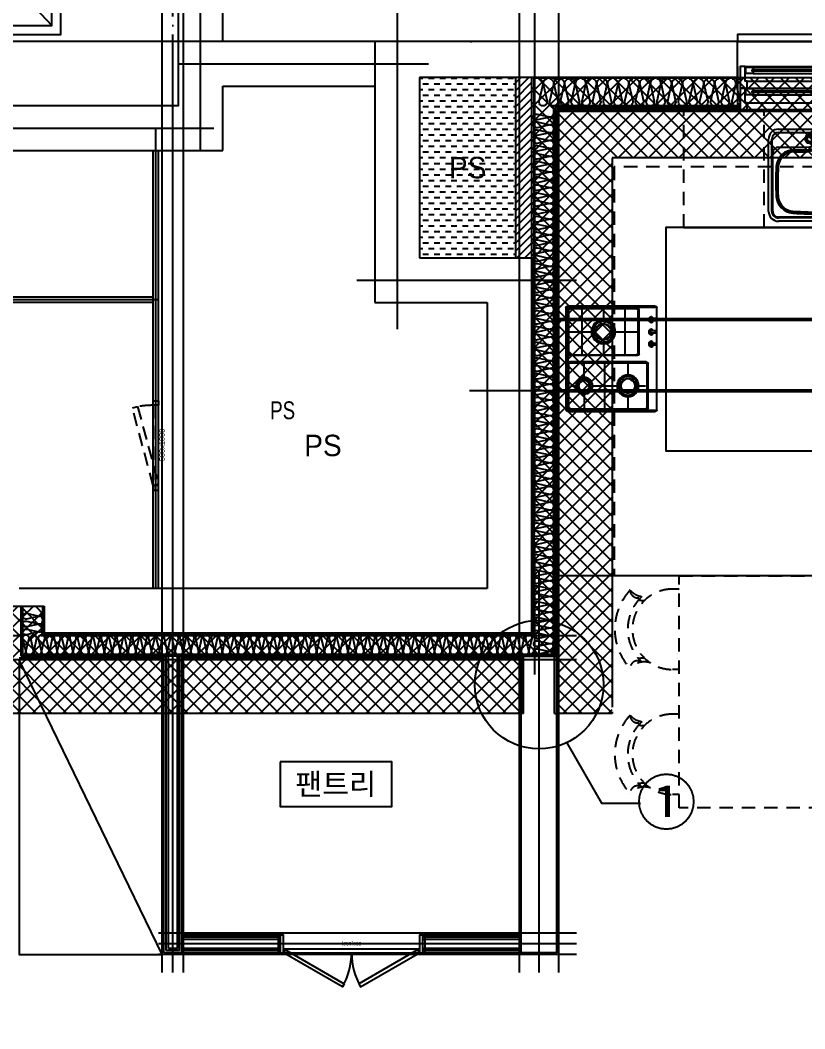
# Model space of a CAD drawing. Header units: millimetres. Extents: x -24416 to 92204, y -190080 to 23760.
# Drawn here: x 58706 to 63099, y -37166 to -31520 of the extents above; entities that cross this region are included whole.
import ezdxf
from ezdxf.enums import TextEntityAlignment as Align
from ezdxf.xclip import XClip

# ---------------------------------------------------------------- set-up
doc = ezdxf.new("R2010")
doc.units = ezdxf.units.MM
doc.header["$LTSCALE"] = 50
doc.header["$XCLIPFRAME"] = 0
for name, pattern in [('-HID', [2.5, 1.5, -1]), ('AUDIT_D_220706163347-0', [0]), ('CEN', [62, 60, -1, 0, -1]), ('HID', [2.5, 1.5, -1]), ('HIDDEN', [2, 1, -1]), ('U-84A(확장)$0$HD', [2.5, 1.5, -1]), ('xr-101_102동-2F$0$HID', [2.3, 1.5, -0.8])]:
    doc.linetypes.add(name, pattern=pattern)
doc.layers.get('defpoints').update_dxf_attribs({"color": 139})
for name, color, linetype in [('A-SOL252', 252, 'Continuous'), ('A-STEEL', 4, 'Continuous'), ('A_HAT', 8, 'Continuous'), ('AA-XXXX-TEXT#LEV', 3, 'Continuous'), ('AA-단열-바닥-욕실', 30, 'Continuous'), ('ARDM', 7, 'Continuous'), ('CEN_CON', 1, 'CEN'), ('CONC', 2, 'Continuous'), ('dan1', 7, 'HID'), ('DOOR', 4, 'Continuous'), ('ELE3_CON', 7, 'Continuous'), ('ELEV-ER', 4, 'Continuous'), ('F-FUR-설치', 6, 'Continuous'), ('FUR', 4, 'Continuous'), ('FUR_가전', 8, 'HID'), ('HAT', 9, 'Continuous'), ('INS', 252, 'Continuous'), ('ROM', 7, 'AUDIT_D_220706163347-0'), ('TEXT', 3, 'Continuous'), ('U-84A(확장)$0$FUR_가구', 8, 'U-84A(확장)$0$HD'), ('WAL', 3, 'Continuous'), ('WAL_DRY', 7, 'Continuous'), ('WIN', 4, 'Continuous'), ('X - 단위세대$0$ETC', 6, 'Continuous'), ('xr-101_102동-2F$0$AA-DWXM-DOOR(PS점검구)', 4, 'xr-101_102동-2F$0$HID'), ('실명', 3, 'AUDIT_D_220706163347-0'), ('실명박스', 7, 'AUDIT_D_220706163347-0'), ('확장', 8, 'HIDDEN')]:
    doc.layers.add(name, color=color, linetype=linetype)
for name, color, linetype, plot in [('AA-CEN', 1, 'CEN', False), ('AA-XXXX-MC', 153, 'AUDIT_D_220706163347-0', False), ('Def-PrintX', 147, 'Continuous', False), ('Defpoint', 135, 'Continuous', False), ('MC', 135, 'Continuous', False), ('X - 단위세대$0$0_임시', 134, 'Continuous', False), ('xr-101_102동-2F$0$DEFPOINT', 231, 'Continuous', False)]:
    doc.layers.add(name, color=color, linetype=linetype, plot=plot)
doc.styles.add('HAUD01', font='Dotum.ttf')
doc.styles.add('HAUD02', font='Dotum.ttf', dxfattribs={"width": 0.8})
doc.styles.add('xr-101_102동-2F$0$HAUD01', font='Dotum.ttf')
doc.styles.add('돋움', font='Dotum.ttf')
doc.styles.add('맑은고딕', font='malgun.ttf', dxfattribs={"width": 0.9})

# ---------------------------------------------------------------- blocks, each defined once
blk = doc.blocks.new('DOOR-800(100)')
at = {"layer": 'DOOR'}
for points in [[(359.1, 272.7), (349.1, 290), (20, 100), (30, 82.7)], [(440.9, 272.7), (450.9, 290), (780, 100), (770, 82.7)], [(20, 100), (0, 100), (0, 0), (20, 0)], [(780, 80), (780, 100), (20, 100), (20, 80)], [(800, 100), (780, 100), (780, 0), (800, 0)]]:
    blk.add_lwpolyline(points, close=True, dxfattribs=at)
for centre, start, end in [((20, 100), 0, 30), ((780, 100), 150, 180)]:
    blk.add_arc(centre, 380, start, end, dxfattribs=at)
at = {"layer": 'X - 단위세대$0$0_임시'}
for p, q in [((-10, 0), (-10, 100)), ((810, 0), (810, 100))]:
    blk.add_line(p, q, dxfattribs=at)
at = {"layer": 'X - 단위세대$0$0_임시', "style": 'HAUD02'}
blk.add_text('800(100)', height=20, dxfattribs=at).set_placement((400.3, 46.2), align=Align.MIDDLE)
blk = doc.blocks.new('insul1')
blk.add_lwpolyline([(0, 0, 0.480617), (0.146, 0.183), (0.004, 0.817, -1.249969), (0.296, 0.817), (0.154, 0.183, 0.480617), (0.3, 0, 0.480617)], format="xyb")
blk = doc.blocks.new('WIN_이중창_1200')
at = {"layer": 'Defpoint'}
for p, q in [((-15, 240), (-15, 0)), ((1185, 240), (1185, 0))]:
    blk.add_line(p, q, dxfattribs=at)
at = {"layer": 'WIN'}
blk.add_line((585, -100), (585, 340), dxfattribs=at)
at = {"layer": 'WIN', "color": 8}
for p, q in [((1142, 240), (28, 240)), ((1097, 237), (605, 237)), ((565, 196), (73, 196)), ((1097, 202), (605, 202)), ((1130, 158), (40, 158)), ((1130, 120), (40, 120)), ((565, 161), (73, 161)), ((1097, 117), (605, 117)), ((565, 76), (73, 76)), ((1097, 82), (605, 82)), ((1130, 38), (40, 38)), ((1130, 0), (40, 0)), ((565, 41), (73, 41))]:
    blk.add_line(p, q, dxfattribs=at)
at = {"layer": 'WIN'}
for points in [[(40, 158), (28, 158), (28, 240), (0, 240), (0, 120), (40, 120), (40, 158)], [(605, 216.5), (605, 202), (565, 202), (565, 237), (605, 237), (605, 222.5)], [(1097, 216.5), (1097, 202), (1137, 202), (1137, 237), (1097, 237), (1097, 222.5)], [(1130, 158), (1142, 158), (1142, 240), (1170, 240), (1170, 120), (1130, 120), (1130, 158)], [(73, 175.5), (73, 161), (33, 161), (33, 196), (73, 196), (73, 181.5)], [(572, 181.5), (572, 175.5), (66, 175.5), (66, 181.5), (572, 181.5)], [(565, 175.5), (565, 161), (605, 161), (605, 196), (565, 196), (565, 181.5)], [(1104, 222.5), (1104, 216.5), (598, 216.5), (598, 222.5), (1104, 222.5)], [(40, 38), (28, 38), (28, 120), (0, 120), (0, 0), (40, 0), (40, 38)], [(605, 96.5), (605, 82), (565, 82), (565, 117), (605, 117), (605, 102.5)], [(1097, 96.5), (1097, 82), (1137, 82), (1137, 117), (1097, 117), (1097, 102.5)], [(1130, 38), (1142, 38), (1142, 120), (1170, 120), (1170, 0), (1130, 0), (1130, 38)], [(73, 55.5), (73, 41), (33, 41), (33, 76), (73, 76), (73, 61.5)], [(572, 61.5), (572, 55.5), (66, 55.5), (66, 61.5), (572, 61.5)], [(565, 55.5), (565, 41), (605, 41), (605, 76), (565, 76), (565, 61.5)], [(1104, 102.5), (1104, 96.5), (598, 96.5), (598, 102.5), (1104, 102.5)]]:
    blk.add_lwpolyline(points, dxfattribs=at)
blk = doc.blocks.new('U-84A(확장)$0$식탁-1300x800')
at = {"layer": 'U-84A(확장)$0$FUR_가구'}
for p, q in [((75, 800), (75, 837.8)), ((525, 800), (525, 837.8)), ((775, 800), (775, 837.8)), ((1225, 800), (1225, 837.8)), ((75, 0), (75, -37.8)), ((525, 0), (525, -37.8)), ((775, 0), (775, -37.8)), ((1225, 0), (1225, -37.8))]:
    blk.add_line(p, q, dxfattribs=at)
blk.add_lwpolyline([(0, 800), (1300, 800), (1300, 0), (0, 0)], close=True, dxfattribs=at)
for centre, radius, start, end in [((300, 837.8), 323.6, 47.307, 132.693), ((1000, 837.8), 323.6, 47.307, 132.693), ((81.5, 1033.2), 42.4, 325.904, 91.1712), ((11.9, 995.4), 105.6, 341.0855, 49.4454), ((300, 837.8), 251.2, 43.0982, 136.9019), ((518.5, 1033.2), 42.4, 88.8288, 214.096), ((588.1, 995.4), 105.6, 130.5546, 198.9145), ((781.5, 1033.2), 42.4, 325.904, 91.1712), ((711.9, 995.4), 105.6, 341.0855, 49.4454), ((1000, 837.8), 251.2, 43.0981, 136.9018), ((1218.5, 1033.2), 42.4, 88.8288, 214.096), ((1288.1, 995.4), 105.6, 130.5546, 198.9145), ((300, 837.8), 225, 0, 180), ((11.9, 995.4), 127.4, 359.9704, 14.5481), ((588.1, 995.4), 127.4, 165.452, 180.0296), ((1000, 837.8), 225, 360, 180), ((711.9, 995.4), 127.4, 359.9704, 14.548), ((1288.1, 995.4), 127.4, 165.4519, 180.0296), ((300, -37.8), 225, 180, 360), ((1000, -37.8), 225, 180, 0), ((11.9, -195.4), 105.6, 310.5546, 18.9145), ((588.1, -195.4), 105.6, 161.0855, 229.4454), ((711.9, -195.4), 105.6, 310.5546, 18.9145), ((1288.1, -195.4), 105.6, 161.0855, 229.4454), ((81.5, -233.2), 42.4, 268.8288, 34.096), ((300, -37.8), 251.2, 223.0981, 316.9018), ((11.9, -195.4), 127.4, 345.4519, 0.0296), ((588.1, -195.4), 127.4, 179.9704, 194.548), ((518.5, -233.2), 42.4, 145.904, 271.1712), ((781.5, -233.2), 42.4, 268.8288, 34.096), ((1000, -37.8), 251.2, 223.0982, 316.9019), ((711.9, -195.4), 127.4, 345.452, 0.0296), ((1288.1, -195.4), 127.4, 179.9704, 194.5481), ((1218.5, -233.2), 42.4, 145.904, 271.1712), ((300, -37.8), 323.6, 227.307, 312.693), ((1000, -37.8), 323.6, 227.307, 312.693)]:
    blk.add_arc(centre, radius, start, end, dxfattribs=at)
blk = doc.blocks.new('K-sink')
at = {"layer": 'FUR'}
for p, q in [((-370, -105), (370, -105)), ((-425, -565), (-425, -160)), ((-407, -160), (-407, -565)), ((-407, -565), (-407, -160)), ((-370, -123), (370, -123)), ((-208.1, -150.2), (-210.6, -162.4)), ((-208.1, -150.2), (-210.6, -162.4)), ((-210.6, -162.4), (-203.8, -172.8)), ((-210.6, -162.4), (-203.8, -172.8)), ((-197.8, -143.4), (-208.1, -150.2)), ((-197.8, -143.4), (-208.1, -150.2)), ((-185.6, -145.9), (-197.8, -143.4)), ((-185.6, -145.9), (-197.8, -143.4)), ((-191.6, -175.3), (-181.2, -168.4)), ((-191.6, -175.3), (-181.2, -168.4)), ((-178.7, -156.2), (-185.6, -145.9)), ((-178.7, -156.2), (-185.6, -145.9)), ((-181.2, -168.4), (-178.7, -156.2)), ((-181.2, -168.4), (-178.7, -156.2)), ((-108.2, -128), (108.2, -128)), ((206.6, -155.1), (206.6, -172.4)), ((339.1, -135.1), (226.6, -135.1)), ((359.1, -172.4), (359.1, -155.1)), ((407, -160), (407, -565)), ((425, -160), (425, -565)), ((-367, -205), (-211.7, -205)), ((-282.3, -220), (-192, -220)), ((-282.3, -220), (-211.7, -220)), ((-203.8, -172.8), (-191.6, -175.3)), ((-203.8, -172.8), (-191.6, -175.3)), ((140, -220), (211.7, -220)), ((367, -205), (211.7, -205)), ((282.3, -220), (211.7, -220)), ((226.6, -192.4), (339.1, -192.4)), ((-402, -565), (-402, -240)), ((-157, -255), (-157, -544.5)), ((130, -230), (130, -602)), ((402, -240), (402, -565)), ((135.3, -597), (-370, -597)), ((370, -602), (-370, -602)), ((370, -620), (-370, -620)), ((-129.7, -584.6), (-130.3, -592.4)), ((-118, -580), (0, -580)), ((118, -580), (0, -580)), ((129.7, -584.6), (130.3, -592.4)), ((370, -597), (135.3, -597))]:
    blk.add_line(p, q, dxfattribs=at)
at = {"layer": 'FUR', "ltscale": 0.6}
for p, q in [((-217.1, -144.2), (-221.2, -164.5)), ((-221.2, -164.5), (-209.8, -181.7)), ((-199.9, -132.8), (-217.1, -144.2)), ((-179.6, -136.9), (-199.9, -132.8)), ((-168.1, -154.1), (-179.6, -136.9)), ((-172.2, -174.4), (-168.1, -154.1)), ((-209.8, -181.7), (-189.5, -185.9)), ((-191.6, -175.3), (-169.5, -208.6)), ((-189.5, -185.9), (-172.2, -174.4))]:
    blk.add_line(p, q, dxfattribs=at)
at = {"layer": 'FUR', "color": 199}
for p, q in [((-76.6, -140), (-93.4, -140)), ((87.5, -140), (-87.5, -140)), ((-85, -148.4), (-85, -131.6)), ((93.4, -140), (76.6, -140)), ((85, -148.4), (85, -131.6)), ((0, -445), (0, -208.5)), ((-282.3, -231), (-211.7, -231)), ((0, -326.8), (-129.1, -326.8)), ((0, -326.8), (140.9, -326.8))]:
    blk.add_line(p, q, dxfattribs=at)
at = {"layer": 'FUR', "color": 199, "ltscale": 0.5}
for p, q in [((211.6, -155.1), (211.6, -172.4)), ((339.1, -140.1), (226.6, -140.1)), ((354.1, -172.4), (354.1, -155.1)), ((-122.6, -189.3), (-120.6, -186.7)), ((110.6, -215), (-110.6, -215)), ((122.6, -189.3), (120.3, -186.5)), ((226.6, -187.4), (339.1, -187.4)), ((-282.3, -226), (-192, -226)), ((-162, -256), (-162, -543.5)), ((282.3, -231), (211.7, -231)), ((-118, -569), (0, -569)), ((118, -569), (0, -569))]:
    blk.add_line(p, q, dxfattribs=at)
at = {"layer": 'FUR', "ltscale": 0.5}
blk.add_line((110.6, -220), (-110.6, -220), dxfattribs=at)
at = {"layer": 'FUR', "color": 199}
for centre, radius in [((-195.2, -158.9), 21.9), ((-85, -140), 2.5), ((85, -140), 2.5), ((0, -320), 90), ((0, -320), 81)]:
    blk.add_circle(centre, radius, dxfattribs=at)
at = {"layer": 'FUR'}
for centre, radius in [((169.6, -160), 12.2), ((0, -320), 94.5)]:
    blk.add_circle(centre, radius, dxfattribs=at)
for centre, radius, start, end in [((-370, -160), 55, 90, 180), ((370, -160), 55, 0, 90), ((-370, -160), 37, 90, 180), ((-211.7, -100), 105, 270, 343.3193), ((0, -340), 200, 90, 131.4096), ((-108.2, -131), 3, 90, 163.3193), ((0, -340), 200, 48.5904, 90), ((108.2, -131), 3, 16.6807, 90), ((211.7, -100), 105, 196.6807, 270), ((226.6, -155.1), 20, 90, 180), ((339.1, -155.1), 20, 360, 90), ((370, -160), 37, 0, 90), ((-367, -240), 35, 90, 180), ((-282.3, -320), 100, 90, 176.1774), ((-211.7, -100), 120, 270, 311.4096), ((-192, -255), 35, 0, 90), ((140, -230), 10, 90.025, 180), ((211.7, -100), 120, 228.5904, 270), ((226.6, -172.4), 20, 180, 270), ((282.3, -320), 100, 3.8226, 90), ((339.1, -172.4), 20, 270, 0), ((367, -240), 35, 0, 90), ((914.2, -400), 1299.2, 176.1751, 183.5988), ((-915, -400), 1300, 356.4036, 3.8226), ((-282.6, -475.3), 100, 183.5964, 266.1102), ((282.6, -475.3), 100, 273.8898, 356.4036), ((-192, -544.5), 35, 268.6272, 0), ((-370, -565), 55, 180, 270), ((-370, -565), 37, 180, 270), ((-370, -565), 32, 180, 270), ((-140.2, 1619.9), 2200, 266.1102, 270.5776), ((-135.3, -592), 5, 270, 355), ((-124.7, -585.1), 5, 90.4028, 175), ((140.2, 1619.9), 2200, 269.4224, 273.8898), ((140.2, 1619.9), 2200, 269.4224, 269.5972), ((124.7, -585.1), 5, 5, 89.5972), ((138.7, -588.4), 8.66, 181.0559, 263.1777), ((135.3, -592), 5, 185, 270), ((370, -565), 32, 270, 0), ((370, -565), 37, 270, 0), ((370, -565), 55, 270, 0)]:
    blk.add_arc(centre, radius, start, end, dxfattribs=at)
at = {"layer": 'FUR', "color": 199, "ltscale": 0.5}
for centre, radius, start, end in [((0, -340), 195, 90, 128.1858), ((0, -340), 195, 51.926, 90), ((226.6, -155.1), 15, 90, 180), ((339.1, -155.1), 15, 0, 90), ((-112.1, -200.1), 15, 134.2485, 274.3944), ((112.1, -200.1), 15, 265.6056, 45.7515), ((222.9, -131.6), 100, 228.7744, 263.5192), ((226.6, -172.4), 15, 180, 270), ((339.1, -172.4), 15, 270, 0), ((-282.3, -320), 94, 90, 176.1774), ((-192, -256), 30, 0, 90), ((282.3, -320), 89, 3.8226, 90), ((915, -400), 1294, 176.1774, 183.5964), ((-915, -400), 1289, 356.4036, 3.8226), ((-282.6, -475.3), 94, 183.5964, 266.1102), ((282.6, -475.3), 89, 273.8898, 356.4036), ((-192, -543.5), 30, 268.6266, 0), ((140.2, 1619.9), 2189, 269.4224, 273.8898), ((-140.2, 1619.9), 2194, 266.1102, 268.6266)]:
    blk.add_arc(centre, radius, start, end, dxfattribs=at)
at = {"layer": 'FUR', "color": 199}
for centre, radius, start, end in [((-222.9, -131.6), 100, 276.4808, 311.2256), ((-282.3, -320), 89, 90, 176.1774), ((914.2, -400), 1288.2, 176.1751, 183.5988), ((-282.6, -475.3), 89, 183.5964, 266.1102), ((-140.2, 1619.9), 2189, 266.1102, 270.5776)]:
    blk.add_arc(centre, radius, start, end, dxfattribs=at)
at = {"layer": 'FUR', "ltscale": 0.5}
for centre, start, end in [((-112.1, -200.1), 134.2485, 274.3944), ((112.1, -200.1), 265.6056, 45.7515)]:
    blk.add_arc(centre, 20, start, end, dxfattribs=at)
at = {"layer": 'FUR', "ltscale": 0.6}
for points in [[(-221.2, -164.5), (-210.6, -162.4), (-208.1, -150.2), (-217.1, -144.2)], [(-209.8, -181.7), (-203.8, -172.8), (-210.6, -162.4), (-221.2, -164.5)], [(-217.1, -144.2), (-199.9, -132.8), (-197.8, -143.4), (-208.1, -150.2)], [(-199.9, -132.8), (-197.8, -143.4), (-185.6, -145.9), (-179.6, -136.9)], [(-179.6, -136.9), (-185.6, -145.9), (-178.7, -156.2), (-168.1, -154.1)], [(-172.2, -174.4), (-168.1, -154.1), (-178.7, -156.2), (-181.2, -168.4)], [(-172.2, -174.4), (-166.7, -182.8), (-166.7, -182.8), (-181.2, -168.4)], [(-159.1, -201.7), (-181.2, -168.4), (-181.2, -168.4), (-159.1, -201.7)], [(-209.8, -181.7), (-189.5, -185.9), (-191.6, -175.3), (-203.8, -172.8)], [(-184, -194.2), (-189.5, -185.9), (-191.6, -175.3), (-184, -194.2)], [(-191.6, -175.3), (-169.5, -208.6), (-191.6, -175.3)], [(-124.5, -274.7), (-124.5, -274.7), (-184, -194.2)], [(-115.8, -269), (-115.3, -268.8), (-124.9, -275.1), (-124.5, -274.7)], [(-115.1, -273.3), (-115.8, -269), (-124.5, -274.7), (-120.8, -277.1)], [(-105.1, -273.9), (-108.9, -276.4), (-108.5, -283.3), (-104.4, -285.4)], [(-124.2, -286.5), (-120.4, -284), (-114.2, -287.1), (-113.9, -291.7)], [(-104.4, -285.4), (-113.9, -291.7), (-114.2, -287.1), (-108.5, -283.3)]]:
    blk.add_3dface(points, dxfattribs=at)
at = {"layer": 'FUR', "ltscale": 0.6, "invisible_edges": 8}
for points in [[(-191.6, -175.3), (-203.8, -172.8), (-210.6, -162.4), (-208.1, -150.2)], [(-197.8, -143.4), (-185.6, -145.9), (-178.7, -156.2), (-181.2, -168.4)], [(-124.9, -275.1), (-124.5, -274.7), (-124.5, -274.7), (-120.8, -277.1)], [(-120.8, -277.1), (-120.4, -284), (-124.2, -286.5), (-124.9, -275.1)], [(-120.4, -284), (-120.8, -277.1), (-115.1, -273.3), (-108.9, -276.4)], [(-108.9, -276.4), (-108.5, -283.3), (-114.2, -287.1), (-120.4, -284)], [(-108.9, -276.4), (-105.1, -273.9), (-115.3, -268.8), (-115.8, -269)], [(-115.8, -269), (-115.8, -269), (-115.1, -273.3), (-108.9, -276.4)]]:
    blk.add_3dface(points, dxfattribs=at)
at = {"layer": 'FUR', "invisible_edges": 10}
blk.add_3dface([(-208.1, -150.2), (-197.8, -143.4), (-181.2, -168.4), (-191.6, -175.3)], dxfattribs=at)
at = {"layer": 'FUR'}
for points in [[(-189.5, -185.9), (-191.6, -175.3), (-181.2, -168.4), (-172.2, -174.4)], [(-166.7, -182.8), (-181.2, -168.4), (-191.6, -175.3), (-184, -194.2)], [(-181.2, -168.4), (-191.6, -175.3), (-169.5, -208.6), (-159.1, -201.7)], [(-169.5, -208.6), (-159.1, -201.7), (-181.2, -168.4), (-191.6, -175.3)], [(-172.2, -174.4), (-166.7, -182.8), (-184, -194.2), (-189.5, -185.9)], [(-184, -194.2), (-166.7, -182.8), (-115.8, -269), (-124.5, -274.7)], [(-115.8, -269), (-166.7, -182.8), (-184, -194.2), (-124.5, -274.7)], [(-115.8, -269), (-115.8, -269), (-166.7, -182.8)]]:
    blk.add_3dface(points, dxfattribs=at)
blk = doc.blocks.new('싱크')
at = {"layer": 'defpoints'}
for p, q in [((-18.3, 0), (-18.3, 1350)), ((631.7, 0), (631.7, 1350))]:
    blk.add_line(p, q, dxfattribs=at)
at = {"layer": 'defpoints', "linetype": '-HID'}
for p, q in [((631.7, 1350), (-18.3, 1350)), ((631.7, 450), (-18.3, 450)), ((631.7, 0), (-18.3, 0))]:
    blk.add_line(p, q, dxfattribs=at)
at = {"layer": 'FUR_가전', "rotation": 90}
blk.add_blockref('K-sink', (-23.3, 900), dxfattribs=at)
blk = doc.blocks.new('쿡탑')
at = {"layer": 'FUR'}
for p, q in [((460711, 189095.4), (460711, 189585.4)), ((460712, 189582.4), (460712, 189318.9)), ((460719, 189103.9), (460719, 189577.4)), ((460721, 189595.4), (461291, 189595.4)), ((460721, 189195.4), (460721, 189575.4)), ((460722, 189592.4), (461290, 189592.4)), ((460726, 189267.1), (460726, 189570.4)), ((460729, 189587.4), (461283, 189587.4)), ((460731, 189585.4), (461281, 189585.4)), ((460736, 189580.4), (460973.5, 189580.4)), ((460854.8, 189580.4), (460854.8, 189452.6)), ((460983.5, 189570.4), (460983.5, 189508.6)), ((460988.5, 189195.4), (460988.5, 189575.4)), ((461023.5, 189145.4), (461023.5, 189575.4)), ((461028.5, 189570.4), (461028.5, 189495.4)), ((461038.5, 189580.4), (461276, 189580.4)), ((461157.3, 189570.4), (461157.3, 189532.9)), ((461286, 189570.4), (461286, 189150.4)), ((461291, 189575.4), (461291, 189145.4)), ((461293, 189577.4), (461293, 189103.9)), ((461300, 189582.4), (461300, 189338.9)), ((461301, 189585.4), (461301, 189095.4)), ((460728, 189508.6), (460726, 189508.6)), ((460728, 189503.6), (460726, 189503.6)), ((460730.3, 189506.1), (460979.2, 189506.1)), ((460981.6, 189508.6), (460983.5, 189508.6)), ((460981.6, 189503.6), (460983.5, 189503.6)), ((460983.5, 189503.6), (460983.5, 189267.1)), ((461030.5, 189495.4), (461028.5, 189495.4)), ((461028.5, 189490.4), (461028.5, 189250.4)), ((461030.5, 189490.4), (461028.5, 189490.4)), ((461117.2, 189492.9), (461032.9, 189492.9)), ((461197.3, 189492.9), (461281.7, 189492.9)), ((461284.1, 189495.4), (461286, 189495.4)), ((461284.1, 189490.4), (461286, 189490.4)), ((461157.3, 189452.8), (461157.3, 189300.1)), ((460726, 189385.4), (460787.6, 189385.4)), ((460922, 189385.4), (460983.5, 189385.4)), ((461286, 189376.5), (461028.5, 189376.5)), ((460714, 189156.9), (460712, 189318.9)), ((460854.8, 189318.1), (460854.8, 189190.4)), ((461298, 189156.9), (461300, 189338.9)), ((460728, 189267.1), (460726, 189267.1)), ((460726, 189200.4), (460726, 189262.1)), ((460728, 189262.1), (460726, 189262.1)), ((460730.3, 189264.6), (460979.2, 189264.6)), ((460981.6, 189267.1), (460983.5, 189267.1)), ((460981.6, 189262.1), (460983.5, 189262.1)), ((460983.5, 189262.1), (460983.5, 189200.4)), ((461030.5, 189250.4), (461028.5, 189250.4)), ((461028.5, 189245.4), (461028.5, 189150.4)), ((461030.5, 189245.4), (461028.5, 189245.4)), ((461032.8, 189247.9), (461105, 189247.9)), ((461209.6, 189247.9), (461281.7, 189247.9)), ((461284.1, 189250.4), (461286, 189250.4)), ((461284.1, 189245.4), (461286, 189245.4)), ((460978.5, 189185.4), (460731, 189185.4)), ((460973.5, 189190.4), (460736, 189190.4)), ((461157.3, 189195.6), (461157.3, 189150.4)), ((460714, 189156.9), (460714, 189095.4)), ((460780.9, 189123.2), (460792.2, 189123.2)), ((460780.9, 189094.2), (460780.9, 189123.2)), ((460780.9, 189123.2), (460792.2, 189123.2)), ((460780.9, 189094.2), (460780.9, 189123.2)), ((460792.2, 189123.2), (460792.2, 189094.2)), ((460792.2, 189123.2), (460792.2, 189094.2)), ((460849.9, 189123.1), (460861.2, 189123.1)), ((460849.9, 189094.2), (460849.9, 189123.1)), ((460849.9, 189123.1), (460861.2, 189123.1)), ((460849.9, 189094.2), (460849.9, 189123.1)), ((460849.9, 189123.1), (460861.2, 189123.1)), ((460849.9, 189094.2), (460849.9, 189123.1)), ((460849.9, 189123.1), (460861.2, 189123.1)), ((460849.9, 189094.2), (460849.9, 189123.1)), ((460849.9, 189123.1), (460861.2, 189123.1)), ((460849.9, 189094.2), (460849.9, 189123.1)), ((460849.9, 189123.1), (460861.2, 189123.1)), ((460849.9, 189094.2), (460849.9, 189123.1)), ((460849.9, 189123.1), (460861.2, 189123.1)), ((460849.9, 189094.2), (460849.9, 189123.1)), ((460849.9, 189123.1), (460861.2, 189123.1)), ((460849.9, 189094.2), (460849.9, 189123.1)), ((460861.2, 189123.1), (460861.2, 189094.2)), ((460861.2, 189123.1), (460861.2, 189094.2)), ((460861.2, 189123.1), (460861.2, 189094.2)), ((460861.2, 189123.1), (460861.2, 189094.2)), ((460861.2, 189123.1), (460861.2, 189094.2)), ((460861.2, 189123.1), (460861.2, 189094.2)), ((460861.2, 189123.1), (460861.2, 189094.2)), ((460861.2, 189123.1), (460861.2, 189094.2)), ((460929.7, 189123.1), (460918.4, 189123.1)), ((460918.4, 189123.1), (460918.4, 189094.2)), ((460929.7, 189123.1), (460918.4, 189123.1)), ((460918.4, 189123.1), (460918.4, 189094.2)), ((460929.7, 189123.1), (460918.4, 189123.1)), ((460918.4, 189123.1), (460918.4, 189094.2)), ((460929.7, 189123.1), (460918.4, 189123.1)), ((460918.4, 189123.1), (460918.4, 189094.2)), ((460929.7, 189123.1), (460918.4, 189123.1)), ((460918.4, 189123.1), (460918.4, 189094.2)), ((460929.7, 189123.1), (460918.4, 189123.1)), ((460918.4, 189123.1), (460918.4, 189094.2)), ((460929.7, 189123.1), (460918.4, 189123.1)), ((460918.4, 189123.1), (460918.4, 189094.2)), ((460929.7, 189123.1), (460918.4, 189123.1)), ((460918.4, 189123.1), (460918.4, 189094.2)), ((460929.7, 189094.2), (460929.7, 189123.1)), ((460929.7, 189094.2), (460929.7, 189123.1)), ((460929.7, 189094.2), (460929.7, 189123.1)), ((460929.7, 189094.2), (460929.7, 189123.1)), ((460929.7, 189094.2), (460929.7, 189123.1)), ((460929.7, 189094.2), (460929.7, 189123.1)), ((460929.7, 189094.2), (460929.7, 189123.1)), ((460929.7, 189094.2), (460929.7, 189123.1)), ((461281, 189135.4), (461033.5, 189135.4)), ((461276, 189140.4), (461038.5, 189140.4)), ((461298, 189156.9), (461298, 189095.4)), ((461291, 189085.4), (460721, 189085.4)), ((460770.5, 189113.9), (460780.7, 189104.7)), ((460770.5, 189113.9), (460780.7, 189104.7)), ((460792.2, 189094.2), (460780.9, 189094.2)), ((460792.2, 189094.2), (460780.9, 189094.2)), ((460803.4, 189113.7), (460792.2, 189104.5)), ((460803.4, 189113.7), (460792.2, 189104.5)), ((460839.4, 189113.9), (460849.6, 189104.7)), ((460839.4, 189113.9), (460849.6, 189104.7)), ((460839.4, 189113.9), (460849.6, 189104.7)), ((460839.4, 189113.9), (460849.6, 189104.7)), ((460839.4, 189113.9), (460849.6, 189104.7)), ((460839.4, 189113.9), (460849.6, 189104.7)), ((460839.4, 189113.9), (460849.6, 189104.7)), ((460839.4, 189113.9), (460849.6, 189104.7)), ((460861.2, 189094.2), (460849.9, 189094.2)), ((460861.2, 189094.2), (460849.9, 189094.2)), ((460861.2, 189094.2), (460849.9, 189094.2)), ((460861.2, 189094.2), (460849.9, 189094.2)), ((460861.2, 189094.2), (460849.9, 189094.2)), ((460861.2, 189094.2), (460849.9, 189094.2)), ((460861.2, 189094.2), (460849.9, 189094.2)), ((460861.2, 189094.2), (460849.9, 189094.2)), ((460872.3, 189113.7), (460861.1, 189104.5)), ((460872.3, 189113.7), (460861.1, 189104.5)), ((460872.3, 189113.7), (460861.1, 189104.5)), ((460872.3, 189113.7), (460861.1, 189104.5)), ((460872.3, 189113.7), (460861.1, 189104.5)), ((460872.3, 189113.7), (460861.1, 189104.5)), ((460872.3, 189113.7), (460861.1, 189104.5)), ((460872.3, 189113.7), (460861.1, 189104.5)), ((460907.3, 189113.7), (460918.4, 189104.5)), ((460907.3, 189113.7), (460918.4, 189104.5)), ((460907.3, 189113.7), (460918.4, 189104.5)), ((460907.3, 189113.7), (460918.4, 189104.5)), ((460907.3, 189113.7), (460918.4, 189104.5)), ((460907.3, 189113.7), (460918.4, 189104.5)), ((460907.3, 189113.7), (460918.4, 189104.5)), ((460907.3, 189113.7), (460918.4, 189104.5)), ((460918.4, 189094.2), (460929.7, 189094.2)), ((460918.4, 189094.2), (460929.7, 189094.2)), ((460918.4, 189094.2), (460929.7, 189094.2)), ((460918.4, 189094.2), (460929.7, 189094.2)), ((460918.4, 189094.2), (460929.7, 189094.2)), ((460918.4, 189094.2), (460929.7, 189094.2)), ((460918.4, 189094.2), (460929.7, 189094.2)), ((460918.4, 189094.2), (460929.7, 189094.2)), ((460940.2, 189113.9), (460930, 189104.7)), ((460940.2, 189113.9), (460930, 189104.7)), ((460940.2, 189113.9), (460930, 189104.7)), ((460940.2, 189113.9), (460930, 189104.7)), ((460940.2, 189113.9), (460930, 189104.7)), ((460940.2, 189113.9), (460930, 189104.7)), ((460940.2, 189113.9), (460930, 189104.7)), ((460940.2, 189113.9), (460930, 189104.7))]:
    blk.add_line(p, q, dxfattribs=at)
for centre, radius in [((461157.3, 189492.9), 46.7), ((461157.3, 189492.9), 40), ((460854.8, 189385.4), 67.2), ((460854.8, 189385.4), 57.7), ((461157.3, 189247.9), 60.9), ((461157.3, 189247.9), 52.3)]:
    blk.add_circle(centre, radius, dxfattribs=at)
for centre, radius, start, end in [((460721, 189585.4), 10, 90, 180), ((460722, 189582.4), 10, 90, 180), ((460729, 189577.4), 10, 90, 180), ((460731, 189575.4), 10, 90, 180), ((460736, 189570.4), 10, 90, 180), ((460973.5, 189570.4), 10, 0, 90), ((460978.5, 189575.4), 10, 0, 90), ((461033.5, 189575.4), 10, 90, 180), ((461038.5, 189570.4), 10, 90, 180), ((461276, 189570.4), 10, 0, 90), ((461281, 189575.4), 10, 0, 90), ((461283, 189577.4), 10, 0, 90), ((461290, 189582.4), 10, 0, 90), ((461291, 189585.4), 10, 0, 90), ((461157.3, 189492.9), 31.4, 46.3378, 40.7194), ((461157.3, 189492.9), 29.2, 21.5687, 157.2181), ((460727.8, 189506.1), 2.51, 274.2415, 85.7585), ((460981.7, 189506.1), 2.51, 94.2415, 265.7585), ((461030.3, 189492.9), 2.51, 274.2415, 85.7585), ((461156.1, 189435.2), 55.6, 120.4999, 120.9395), ((461157.9, 189550.4), 55.6, 237.2301, 237.6615), ((461128.7, 189481.7), 1.53, 21.2578, 120.4999), ((461129, 189504.7), 1.53, 237.6615, 337.2181), ((461157.3, 189492.9), 29.2, 201.2578, 336.4054), ((461185.4, 189480.6), 1.53, 57.1633, 156.4054), ((461185.8, 189504.1), 1.53, 201.5687, 301.1252), ((461156.1, 189435.2), 55.6, 56.7238, 57.1633), ((461157.9, 189550.4), 55.6, 301.1252, 301.5566), ((461284.2, 189492.9), 2.51, 94.2415, 265.7585), ((460854.8, 189385.4), 45.2, 46.3378, 40.7194), ((460855.7, 189468.2), 80, 237.2301, 237.6615), ((460814, 189402.5), 2.21, 237.6615, 337.2181), ((460854.8, 189385.4), 42, 21.5687, 157.2181), ((460895.9, 189401.6), 2.21, 201.5687, 301.1252), ((460855.7, 189468.2), 80, 301.1252, 301.5566), ((460853.1, 189302.3), 80, 120.4999, 120.9395), ((460813.6, 189369.3), 2.21, 21.2578, 120.4999), ((460854.8, 189385.4), 42, 201.2578, 336.4054), ((460895.3, 189367.7), 2.21, 57.1633, 156.4054), ((460853.1, 189302.3), 80, 56.7238, 57.1633), ((461157.3, 189247.9), 41, 46.3378, 40.7194), ((460727.8, 189264.6), 2.51, 274.2415, 85.7585), ((460981.7, 189264.6), 2.51, 94.2415, 265.7585), ((461030.3, 189247.9), 2.51, 274.2415, 85.7585), ((461155.7, 189172.5), 72.6, 120.4999, 120.9395), ((461158.1, 189323), 72.6, 237.2301, 237.6615), ((461119.9, 189233.3), 2, 21.2578, 120.4999), ((461120.3, 189263.4), 2, 237.6615, 337.2181), ((461157.3, 189247.9), 38.1, 201.2578, 336.4054), ((461157.3, 189247.9), 38.1, 21.5687, 157.2181), ((461194, 189231.8), 2, 57.1633, 156.4054), ((461194.5, 189262.6), 2, 201.5687, 301.1252), ((461155.7, 189172.5), 72.6, 56.7238, 57.1633), ((461158.1, 189323), 72.6, 301.1252, 301.5566), ((461284.2, 189247.9), 2.51, 94.2415, 265.7585), ((460731, 189195.4), 10, 180, 270), ((460736, 189200.4), 10, 180, 270), ((460973.5, 189200.4), 10, 270, 0), ((460978.5, 189195.4), 10, 270, 0), ((460773.8, 189117.6), 5, 148.5357, 228.0471), ((460773.8, 189117.6), 5, 148.5357, 228.0471), ((460776.4, 189115.1), 8.47, 57.3013, 148.1768), ((460776.4, 189115.1), 8.47, 57.3013, 148.1768), ((460787, 189109.6), 20.4, 31.2565, 148.5357), ((460787, 189109.6), 20.4, 31.2565, 148.5357), ((460796.9, 189113.5), 9.86, 34.7229, 117.6077), ((460796.9, 189113.5), 9.86, 34.7229, 117.6077), ((460800.2, 189117.6), 5, 309.4595, 31.2565), ((460800.2, 189117.6), 5, 309.4595, 31.2565), ((460842.8, 189117.6), 5, 148.5357, 228.0471), ((460842.8, 189117.6), 5, 148.5357, 228.0471), ((460842.8, 189117.6), 5, 148.5357, 228.0471), ((460842.8, 189117.6), 5, 148.5357, 228.0471), ((460842.8, 189117.6), 5, 148.5357, 228.0471), ((460842.8, 189117.6), 5, 148.5357, 228.0471), ((460842.8, 189117.6), 5, 148.5357, 228.0471), ((460842.8, 189117.6), 5, 148.5357, 228.0471), ((460845.3, 189115), 8.47, 57.3013, 148.1768), ((460845.3, 189115), 8.47, 57.3013, 148.1768), ((460845.3, 189115), 8.47, 57.3013, 148.1768), ((460845.3, 189115), 8.47, 57.3013, 148.1768), ((460845.3, 189115), 8.47, 57.3013, 148.1768), ((460845.3, 189115), 8.47, 57.3013, 148.1768), ((460845.3, 189115), 8.47, 57.3013, 148.1768), ((460845.3, 189115), 8.47, 57.3013, 148.1768), ((460855.9, 189109.5), 20.4, 31.2565, 148.5357), ((460855.9, 189109.5), 20.4, 31.2565, 148.5357), ((460855.9, 189109.5), 20.4, 31.2565, 148.5357), ((460855.9, 189109.5), 20.4, 31.2565, 148.5357), ((460855.9, 189109.5), 20.4, 31.2565, 148.5357), ((460855.9, 189109.5), 20.4, 31.2565, 148.5357), ((460855.9, 189109.5), 20.4, 31.2565, 148.5357), ((460855.9, 189109.5), 20.4, 31.2565, 148.5357), ((460865.8, 189113.4), 9.86, 34.7229, 117.6077), ((460865.8, 189113.4), 9.86, 34.7229, 117.6077), ((460865.8, 189113.4), 9.86, 34.7229, 117.6077), ((460865.8, 189113.4), 9.86, 34.7229, 117.6077), ((460865.8, 189113.4), 9.86, 34.7229, 117.6077), ((460865.8, 189113.4), 9.86, 34.7229, 117.6077), ((460865.8, 189113.4), 9.86, 34.7229, 117.6077), ((460865.8, 189113.4), 9.86, 34.7229, 117.6077), ((460869.1, 189117.5), 5, 309.4595, 31.2565), ((460869.1, 189117.5), 5, 309.4595, 31.2565), ((460869.1, 189117.5), 5, 309.4595, 31.2565), ((460869.1, 189117.5), 5, 309.4595, 31.2565), ((460869.1, 189117.5), 5, 309.4595, 31.2565), ((460869.1, 189117.5), 5, 309.4595, 31.2565), ((460869.1, 189117.5), 5, 309.4595, 31.2565), ((460869.1, 189117.5), 5, 309.4595, 31.2565), ((460910.5, 189117.5), 5, 148.7435, 230.5405), ((460910.5, 189117.5), 5, 148.7435, 230.5405), ((460910.5, 189117.5), 5, 148.7435, 230.5405), ((460910.5, 189117.5), 5, 148.7435, 230.5405), ((460910.5, 189117.5), 5, 148.7435, 230.5405), ((460910.5, 189117.5), 5, 148.7435, 230.5405), ((460910.5, 189117.5), 5, 148.7435, 230.5405), ((460910.5, 189117.5), 5, 148.7435, 230.5405), ((460913.8, 189113.4), 9.86, 62.3923, 145.2771), ((460913.8, 189113.4), 9.86, 62.3923, 145.2771), ((460913.8, 189113.4), 9.86, 62.3923, 145.2771), ((460913.8, 189113.4), 9.86, 62.3923, 145.2771), ((460913.8, 189113.4), 9.86, 62.3923, 145.2771), ((460913.8, 189113.4), 9.86, 62.3923, 145.2771), ((460913.8, 189113.4), 9.86, 62.3923, 145.2771), ((460913.8, 189113.4), 9.86, 62.3923, 145.2771), ((460923.6, 189109.5), 20.4, 31.4643, 148.7435), ((460923.6, 189109.5), 20.4, 31.4643, 148.7435), ((460923.6, 189109.5), 20.4, 31.4643, 148.7435), ((460923.6, 189109.5), 20.4, 31.4643, 148.7435), ((460923.6, 189109.5), 20.4, 31.4643, 148.7435), ((460923.6, 189109.5), 20.4, 31.4643, 148.7435), ((460923.6, 189109.5), 20.4, 31.4643, 148.7435), ((460923.6, 189109.5), 20.4, 31.4643, 148.7435), ((460934.2, 189115), 8.47, 31.8232, 122.6987), ((460934.2, 189115), 8.47, 31.8232, 122.6987), ((460934.2, 189115), 8.47, 31.8232, 122.6987), ((460934.2, 189115), 8.47, 31.8232, 122.6987), ((460934.2, 189115), 8.47, 31.8232, 122.6987), ((460934.2, 189115), 8.47, 31.8232, 122.6987), ((460934.2, 189115), 8.47, 31.8232, 122.6987), ((460934.2, 189115), 8.47, 31.8232, 122.6987), ((460936.8, 189117.6), 5, 311.9529, 31.4643), ((460936.8, 189117.6), 5, 311.9529, 31.4643), ((460936.8, 189117.6), 5, 311.9529, 31.4643), ((460936.8, 189117.6), 5, 311.9529, 31.4643), ((460936.8, 189117.6), 5, 311.9529, 31.4643), ((460936.8, 189117.6), 5, 311.9529, 31.4643), ((460936.8, 189117.6), 5, 311.9529, 31.4643), ((460936.8, 189117.6), 5, 311.9529, 31.4643), ((461033.5, 189145.4), 10, 180, 270), ((461038.5, 189150.4), 10, 180, 270), ((461276, 189150.4), 10, 270, 0), ((461281, 189145.4), 10, 270, 0), ((460721, 189095.4), 10, 180, 270), ((460708.5, 189096.9), 5.72, 302.473, 344.4523), ((460658.6, 189105.8), 60.4, 341.5721, 1.816), ((461291, 189095.4), 10, 270, 0), ((461353.4, 189105.8), 60.4, 178.184, 198.4279), ((461303.5, 189096.9), 5.72, 195.5477, 237.527)]:
    blk.add_arc(centre, radius, start, end, dxfattribs=at)
at = {"layer": 'FUR', "extrusion": (0, 0, -1)}
for centre, major_axis in [((461180.8, 189516), (0, -2.7)), ((460888.6, 189418.7), (0, -3.88)), ((461187.9, 189278.1), (0, -3.52))]:
    blk.add_ellipse(centre, major_axis=major_axis, ratio=0.678938, start_param=1.412183, end_param=6.112097, dxfattribs=at)
blk = doc.blocks.new('U-84A(확장)')
at = {"layer": 'A-SOL252'}
h = blk.add_hatch(dxfattribs=at)
h.set_pattern_fill('DASH', color=256, scale=10, style=0)
h.paths.add_polyline_path([(6235, 10135), (5695, 10135), (5695, 9125), (6235, 9125)])
at = {"layer": 'A_HAT'}
h = blk.add_hatch(dxfattribs=at)
h.set_pattern_fill('ANSI31', color=256, scale=10, style=0)
h.paths.add_polyline_path([(6325, 10135), (6235, 10135), (6235, 9125), (6325, 9125)])
at = {"layer": 'CEN_CON'}
for p, q in [((5570, 10635), (5570, 8725)), ((6340, 10635), (6340, 6792.1)), ((15235, 10335), (5345, 10335)), ((5345, 9000), (6575, 9000)), ((4315, 5125), (4315, 7375)), ((6365, 5125), (6365, 7375)), ((6575, 7010), (1605, 7010)), ((6575, 5285), (4235, 5285))]:
    blk.add_line(p, q, dxfattribs=at)
at = {"layer": 'CONC'}
for p, q in [((5445, 10335), (5445, 8875)), ((7475, 10335), (5445, 10335)), ((7475, 10135), (7475, 10335)), ((7475, 10135), (5695, 10135)), ((5695, 10135), (5695, 9125)), ((5695, 9125), (6325, 9125)), ((6325, 9125), (6325, 7025)), ((5445, 8875), (6075, 8875)), ((6075, 8875), (6075, 7275)), ((6075, 7275), (3455, 7275)), ((3455, 7175), (3595, 7175)), ((3595, 7175), (3595, 7025)), ((6325, 7025), (3595, 7025)), ((6278, 6895), (6452, 6895)), ((6278, 6575), (6278, 6895)), ((6452, 6575), (6452, 6895)), ((6265, 5235), (6265, 6575)), ((6278, 6575), (6265, 6575)), ((6452, 6575), (6465, 6575)), ((6465, 5235), (6465, 6575)), ((6465, 5235), (6265, 5235))]:
    blk.add_line(p, q, dxfattribs=at)
at = {"layer": 'dan1'}
blk.add_line((6265, 6575), (125, 6575), dxfattribs=at)
blk.add_lwpolyline([(10685, 7680), (9615, 7680), (9615, 9685), (6775, 9685), (6775, 6575), (6465, 6575)], dxfattribs=at)
at = {"layer": 'ELE3_CON'}
blk.add_line((7475, 10335), (8675, 10335), dxfattribs=at)
at = {"layer": 'FUR'}
blk.add_lwpolyline([(9915, 9945), (9915, 9295), (7075, 9295), (7075, 8045), (8825, 8045), (8825, 7345), (6475, 7345), (6475, 9945)], close=True, dxfattribs=at)
at = {"layer": 'FUR', "linetype": 'HID'}
blk.add_lwpolyline([(9915, 9635), (6785, 9635), (6785, 7345)], dxfattribs=at)
at = {"layer": 'FUR'}
blk.add_lwpolyline([(4255, 5225), (4255, 6875), (3455, 6875), (3455, 5225), (4255, 5225), (3455, 6875)], dxfattribs=at)
at = {"layer": 'INS'}
for p, q in [((7490, 10130), (6335, 10130)), ((6335, 10130), (6335, 7015)), ((7490, 9975), (6445, 9975)), ((6445, 9975), (6445, 6905)), ((3475, 6905), (3475, 7175)), ((3585, 7175), (3585, 7015)), ((6335, 7015), (3585, 7015)), ((6445, 6905), (3475, 6905)), ((6265, 6895), (6265, 6575)), ((6278, 6895), (6265, 6895)), ((6452, 6895), (6465, 6895)), ((6465, 6895), (6465, 6575))]:
    blk.add_line(p, q, dxfattribs=at)
at = {"layer": 'MC'}
for p, q in [((6475, 5125), (6475, 10635)), ((10375, 8380), (5975, 8380)), ((4255, 5125), (4255, 7375)), ((4375, 5125), (4375, 7375)), ((6255, 5125), (6255, 7375)), ((6575, 6875), (1605, 6875)), ((6575, 5345), (4235, 5345)), ((6575, 5225), (4235, 5225))]:
    blk.add_line(p, q, dxfattribs=at)
at = {"layer": 'WAL'}
for p, q in [((6235, 9125), (6235, 10135)), ((6325, 9125), (6325, 10135))]:
    blk.add_line(p, q, dxfattribs=at)
at = {"layer": 'WAL_DRY'}
for p, q in [((7490, 9965), (6455, 9965)), ((6455, 9965), (6455, 6895)), ((7490, 9955), (6465, 9955)), ((6465, 9955), (6465, 6895)), ((3465, 6895), (3465, 7175)), ((6265, 6895), (3465, 6895)), ((4265, 5235), (4265, 6895)), ((4277.5, 5247.5), (4277.5, 6895)), ((4290, 5260), (4290, 6895)), ((4340, 5260), (4340, 6895)), ((4352.5, 5247.5), (4352.5, 6895)), ((4365, 5235), (4365, 6895)), ((4265, 6885), (3455, 6885)), ((6265, 6885), (4365, 6885)), ((4915, 5335), (4365, 5335)), ((4915, 5322.5), (4365, 5322.5)), ((4915, 5310), (4365, 5310)), ((6265, 5335), (5715, 5335)), ((6265, 5322.5), (5715, 5322.5)), ((6265, 5310), (5715, 5310)), ((4340, 5260), (4290, 5260)), ((4915, 5260), (4365, 5260)), ((6265, 5260), (5715, 5260)), ((4365, 5235), (4265, 5235)), ((4352.5, 5247.5), (4277.5, 5247.5)), ((4915, 5247.5), (4365, 5247.5)), ((4915, 5235), (4365, 5235)), ((6265, 5247.5), (5715, 5247.5)), ((6265, 5235), (5715, 5235))]:
    blk.add_line(p, q, dxfattribs=at)
at = {"layer": 'X - 단위세대$0$ETC'}
blk.add_lwpolyline([(8675, 10335), (8675, 10375), (7475, 10375), (7475, 10335), (8675, 10335)], dxfattribs=at)
at = {"layer": '확장', "ltscale": 0.5, "const_width": 20, "flags": 128}
for points in [[(10275, 8330), (10275, 8780), (6465, 8780)], [(9925, 7940), (9875, 7940), (9875, 8380), (6465, 8380)]]:
    blk.add_lwpolyline(points, dxfattribs=at)
at = {"layer": 'DOOR', "rotation": 180}
blk.add_blockref('DOOR-800(100)', (5715, 5335), dxfattribs=at)
at = {"layer": 'F-FUR-설치', "xscale": -1, "rotation": 90}
blk.add_blockref('쿡탑', (196110.4, 469566), dxfattribs=at)
at = {"layer": 'FUR', "rotation": 270}
blk.add_blockref('싱크', (7175, 9926.7), dxfattribs=at)
at = {"layer": 'INS', "row_count": 1}
for p, xscale, yscale, zscale, rotation, column_count, row_spacing, column_spacing in [((7490, 10125), 150, 150, 150, 180, 19, 0, 60), ((6445, 6905), 110.0000000000003, 110.0000000000003, 110.0000000000003, 90, 69, -3.155443620884047e-30, 44.00000000000007), ((3585, 7015), 110.0000000000001, 110.0000000000001, 110.0000000000001, 90, 3, -1.577721810442024e-30, 44.00000000000004)]:
    blk.add_blockref('insul1', p, dxfattribs=dict(at, xscale=xscale, yscale=yscale, zscale=zscale, rotation=rotation, column_count=column_count, row_spacing=row_spacing, column_spacing=column_spacing))
at = {"layer": 'INS', "xscale": 110, "yscale": 110, "zscale": 110, "row_count": 1, "column_count": 65, "row_spacing": 0, "column_spacing": 44}
blk.add_blockref('insul1', (3475, 6905), dxfattribs=at)
at = {"layer": 'U-84A(확장)$0$FUR_가구', "rotation": 270}
blk.add_blockref('U-84A(확장)$0$식탁-1300x800', (7150, 7346.1), dxfattribs=at)
at = {"layer": 'WIN', "xscale": -1}
blk.add_blockref('WIN_이중창_1200', (8660, 9955), dxfattribs=at)
blk = doc.blocks.new('ELE_17(비진입)')
at = {"layer": 'CONC', "extrusion": (0, 0, -1)}
for p, q in [((-570, -991.6), (-570, -1041.6)), ((570, -991.6), (570, -1041.6))]:
    blk.add_line(p, q, dxfattribs=at)
at = {"layer": 'defpoints'}
blk.add_lwpolyline([(-1350, 1558.4), (1350, 1558.4), (1350, -991.6), (-1350, -991.6)], close=True, dxfattribs=at)
at = {"layer": 'ELEV-ER', "color": 1, "extrusion": (0, 0, -1)}
for p, q in [((0, 1229.9), (0, -1227.1)), ((700, 1038.6), (-700, 1038.5)), ((-1150, 0), (1150, 0))]:
    blk.add_line(p, q, dxfattribs=at)
at = {"layer": 'ELEV-ER', "extrusion": (0, 0, -1)}
for p, q in [((-500, 1113.5), (500, 1113.6)), ((-500, 963.5), (-500, 1113.5)), ((500, 1113.6), (500, 963.6)), ((-550, 1013.5), (-550, 1063.5)), ((-550, 1013.5), (-550, 1063.5)), ((-475, 1063.5), (-525, 1063.5)), ((-525, 1063.5), (-525, 1013.5)), ((-475, 1063.5), (-525, 1063.5)), ((-525, 1063.5), (-525, 1013.5)), ((-475, 1013.5), (-475, 1063.5)), ((-475, 1013.5), (-475, 1063.5)), ((475, 1013.6), (475, 1063.6)), ((475, 1063.6), (525, 1063.6)), ((525, 1063.6), (525, 1013.6)), ((550, 1013.6), (550, 1063.6)), ((-525, 1013.5), (-475, 1013.5)), ((-525, 1013.5), (-475, 1013.5)), ((500, 963.6), (-500, 963.5)), ((525, 1013.6), (475, 1013.6)), ((-950, -898.6), (900, 851.4)), ((950, -898.6), (-900, 851.4)), ((-1105, 50), (-1105, -50)), ((-1005, 50), (-1005, -50)), ((1005, 50), (1005, -50)), ((1105, 50), (1105, -50)), ((-560, -818.7), (-560, -698.7)), ((-500, -698.7), (-500, -818.7)), ((500, -818.6), (500, -698.6)), ((560, -698.6), (560, -818.6)), ((-560.1, -818.6), (-500.1, -818.6)), ((-500, -818.7), (-560, -818.7)), ((560, -818.6), (500, -818.6)), ((-570, -991.6), (-545, -991.6)), ((-515, -991.6), (515, -991.6)), ((545, -991.6), (570, -991.6)), ((-570, -1041.6), (-555, -1041.6)), ((-515, -1041.6), (515, -1041.6)), ((555, -1041.6), (570, -1041.6))]:
    blk.add_line(p, q, dxfattribs=at)
for points in [[(950, 901.4), (950, -898.6), (-950, -898.6), (-950, 901.4)], [(542, -994.6), (518, -994.6), (518, -1038.6), (542, -1038.6), (542, -1026.6), (545, -1026.6), (545, -1041.6), (515, -1041.6), (515, -991.6), (545, -991.6), (545, -1006.6), (542, -1006.6)], [(-542, -994.6), (-518, -994.6), (-518, -1038.6), (-542, -1038.6), (-542, -1026.6), (-545, -1026.6), (-545, -1041.6), (-515, -1041.6), (-515, -991.6), (-545, -991.6), (-545, -1006.6), (-542, -1006.6)]]:
    blk.add_lwpolyline(points, close=True, dxfattribs=at)
blk.add_lwpolyline([(-500, -698.6), (-900, -698.6), (-900, 851.4), (900, 851.4), (900, -698.6), (500, -698.7)], dxfattribs=at)
at = {"layer": 'ELEV-ER'}
for points in [[(-550, -875.7), (550, -875.7), (550, -835.7), (-550, -835.7)], [(-550, -960.7), (550, -960.7), (550, -920.7), (-550, -920.7)], [(-555, -1041.6), (-545, -1041.6), (-545, -1031.6), (-555, -1031.6)], [(555, -1041.6), (545, -1041.6), (545, -1031.6), (555, -1031.6)]]:
    blk.add_lwpolyline(points, close=True, dxfattribs=at)
at = {"layer": 'defpoints', "extrusion": (0, 0, -1), "style": '맑은고딕', "text_generation_flag": 2, "width": 0.6}
blk.add_text('ELEV-18인승', height=150, dxfattribs=at).set_placement((0, 801.3), align=Align.TOP_CENTER)
blk = doc.blocks.new('A$C38A1636F')
at = {"layer": 'xr-101_102동-2F$0$AA-DWXM-DOOR(PS점검구)'}
for p, q in [((225, 0), (-225, 0)), ((-225, -30), (225, -30))]:
    blk.add_line(p, q, dxfattribs=at)
for points in [[(-250, 0), (-225, 0), (-225, -30), (-250, -30)], [(250, 0), (225, 0), (225, -30), (250, -30)], [(-209.7, -146.5), (-217.4, -117.5), (217.2, -1), (225, -30)]]:
    blk.add_lwpolyline(points, close=True, dxfattribs=at)
blk.add_arc((385.2, -21.3), 610.2, 180.8182, 189.0705, dxfattribs=at)
at = {"layer": 'xr-101_102동-2F$0$DEFPOINT', "style": 'xr-101_102동-2F$0$HAUD01'}
blk.add_text('500x1000', height=30, rotation=180, dxfattribs=at).set_placement((-2.5, 18.6), align=Align.MIDDLE_CENTER)
blk = doc.blocks.new('CO-101-MF', base_point=(132164.9, -37223.7))
at = {"layer": 'A-STEEL'}
for p, q in [((143744.9, -13643.7), (141294.9, -13643.7)), ((143744.9, -13673.7), (141294.9, -13673.7)), ((142114.9, -13673.7), (142114.9, -16303.7)), ((142144.9, -13673.7), (142144.9, -16333.7))]:
    blk.add_line(p, q, dxfattribs=at)
at = {"layer": 'CEN_CON'}
for p, q in [((140809.9, -13533.7), (140809.9, -12133.7)), ((141169.9, -16333.7), (141169.9, -13283.7)), ((141294.9, -13408.7), (138094.9, -13408.7)), ((143744.9, -13658.7), (141169.9, -13658.7)), ((142129.9, -13643.7), (142129.9, -16333.7))]:
    blk.add_line(p, q, dxfattribs=at)
at = {"layer": 'CONC', "color": 2}
for p, q in [((140684.9, -12433.7), (140684.9, -13283.7)), ((140934.9, -13283.7), (140934.9, -12433.7)), ((140684.9, -13283.7), (138094.9, -13283.7)), ((141294.9, -13283.7), (140934.9, -13283.7)), ((141294.9, -16333.7), (141294.9, -13283.7)), ((138344.9, -13533.7), (141044.9, -13533.7)), ((141044.9, -13533.7), (141044.9, -16083.7))]:
    blk.add_line(p, q, dxfattribs=at)
blk.add_blockref('ELE_17(비진입)', (139694.9, -15092.1))
at = {"layer": 'AA-XXXX-TEXT#LEV'}
blk.add_blockref('A$C38A1636F', (142944.9, -13643.7), dxfattribs=at)
at = {"layer": 'Def-PrintX', "style": 'HAUD02', "width": 0.8}
blk.add_text('PS', height=100, rotation=90, dxfattribs=at).set_placement((142798.1, -13019.1))
blk = doc.blocks.new('A$C415C5DAF')
at = {"layer": 'AA-XXXX-MC'}
for p, q in [((47016.1, -52977.5), (47016.1, -46927.5)), ((47136.1, -52977.5), (47136.1, -46927.5)), ((49016.1, -52977.5), (49016.1, -46927.5))]:
    blk.add_line(p, q, dxfattribs=at)
at = {"layer": 'CEN_CON'}
for p, q in [((47076.1, -52977.5), (47076.1, -46927.5)), ((48206.1, -50017.5), (41566.9, -50017.5))]:
    blk.add_line(p, q, dxfattribs=at)
at = {"layer": '실명박스'}
blk.add_lwpolyline([(47675.8, -54048.5), (47675.8, -54298.5), (48301.1, -54298.5), (48301.1, -54048.5)], close=True, dxfattribs=at)
at = {"layer": 'ROM', "color": 3, "style": 'HAUD01'}
for p in [(48726.1, -50722.5), (47916.1, -52277.5)]:
    blk.add_text('PS', height=120, dxfattribs=at).set_placement(p, align=Align.MIDDLE)
at = {"layer": '실명', "style": 'HAUD01'}
blk.add_text('팬트리', height=120, dxfattribs=at).set_placement((47987.4, -54171.7), align=Align.MIDDLE)
blk = doc.blocks.new('A$C1CAF0AFA')
at = {"layer": 'HAT'}
h = blk.add_hatch(dxfattribs=at)
h.set_pattern_fill('_USER', color=5, scale=60, angle=45, double=1, pattern_type=0)
h.set_pattern_definition([(45, (101340.2, -17187.514), (-42.426407, 42.426407), []), (135, (101340.2, -17187.514), (-42.426407, -42.426407), [])])
h.paths.add_polyline_path([(55371.5, -59160.4), (55371.5, -58710.4), (57441.5, -58710.4), (57441.5, -58560.4), (58841.5, -58560.4), (58841.5, -58710.4), (61571.5, -58710.4), (61571.5, -55600.4), (65311.5, -55600.4), (65311.5, -57605.4), (67811.5, -57605.4), (67811.5, -56190.4), (69931.5, -56190.4), (69931.5, -64045.4), (66071.5, -64045.4), (66071.5, -65535.4), (55371.5, -65535.4), (55371.5, -65085.4), (65621.5, -65085.4), (65621.5, -63595.4), (65931.5, -63595.4), (65931.5, -63885.4), (66131.5, -63885.4), (66131.5, -63595.4), (69481.5, -63595.4), (69481.5, -56640.4), (68261.5, -56640.4), (68261.5, -58055.4), (66131.5, -58055.4), (66131.5, -57765.4), (65931.5, -57765.4), (65931.5, -58055.4), (64861.5, -58055.4), (64861.5, -56050.4), (62021.5, -56050.4), (62021.5, -59160.4), (61711.5, -59160.4), (61711.5, -58837.9), (61511.5, -58837.9), (61511.5, -59160.4)])
at = {"layer": 'AA-CEN', "color": 4}
blk.add_lwpolyline([(64861.5, -56050.4), (62021.5, -56050.4), (62021.5, -59160.4), (61711.5, -59160.4), (61711.5, -58837.9), (61511.5, -58837.9), (61511.5, -59160.4), (55371.5, -59160.4), (55371.5, -58710.4), (57441.5, -58710.4), (57441.5, -58560.4), (58841.5, -58560.4), (58841.5, -58710.4), (61571.5, -58710.4), (61571.5, -55600.4), (65311.5, -55600.4)], dxfattribs=at)
blk = doc.blocks.new('A$C45F312F6')
at = {"layer": 'ARDM', "color": 3}
blk.add_lwpolyline([(61766.3, -59324.2), (61961.3, -59662.5), (62178.8, -59662.5)], dxfattribs=at)
blk.add_circle((61611.5, -58999.2), 360, dxfattribs=at)
at = {"layer": 'TEXT', "style": '돋움'}
blk.add_text('①', height=250, dxfattribs=at).set_placement((62323.9, -59783.7), align=Align.CENTER)

msp = doc.modelspace()

# ---------------------------------------------------------------- block references
msp.add_blockref('A$C45F312F6', (0, 23760))
ref = msp.add_blockref('CO-101-MF', (35901.5, -23120.4), dxfattribs=dict(rotation=270))
XClip(ref).set_block_clipping_path([(137594.8953062722, -19072.8111402618), (151319.8953062722, -2643.6700586594)])
ref = msp.add_blockref('U-84A(확장)', (55246.5, -41975.4))
XClip(ref).set_block_clipping_path([(-1194.1410816024, -300), (15235, 13425)])
at = {"layer": 'AA-단열-바닥-욕실'}
msp.add_blockref('A$C1CAF0AFA', (0, 23760), dxfattribs=at)
at = {"layer": '실명박스'}
msp.add_blockref('A$C415C5DAF', (12485.4, 18377.1), dxfattribs=at)

doc.saveas('drawing.dxf')
